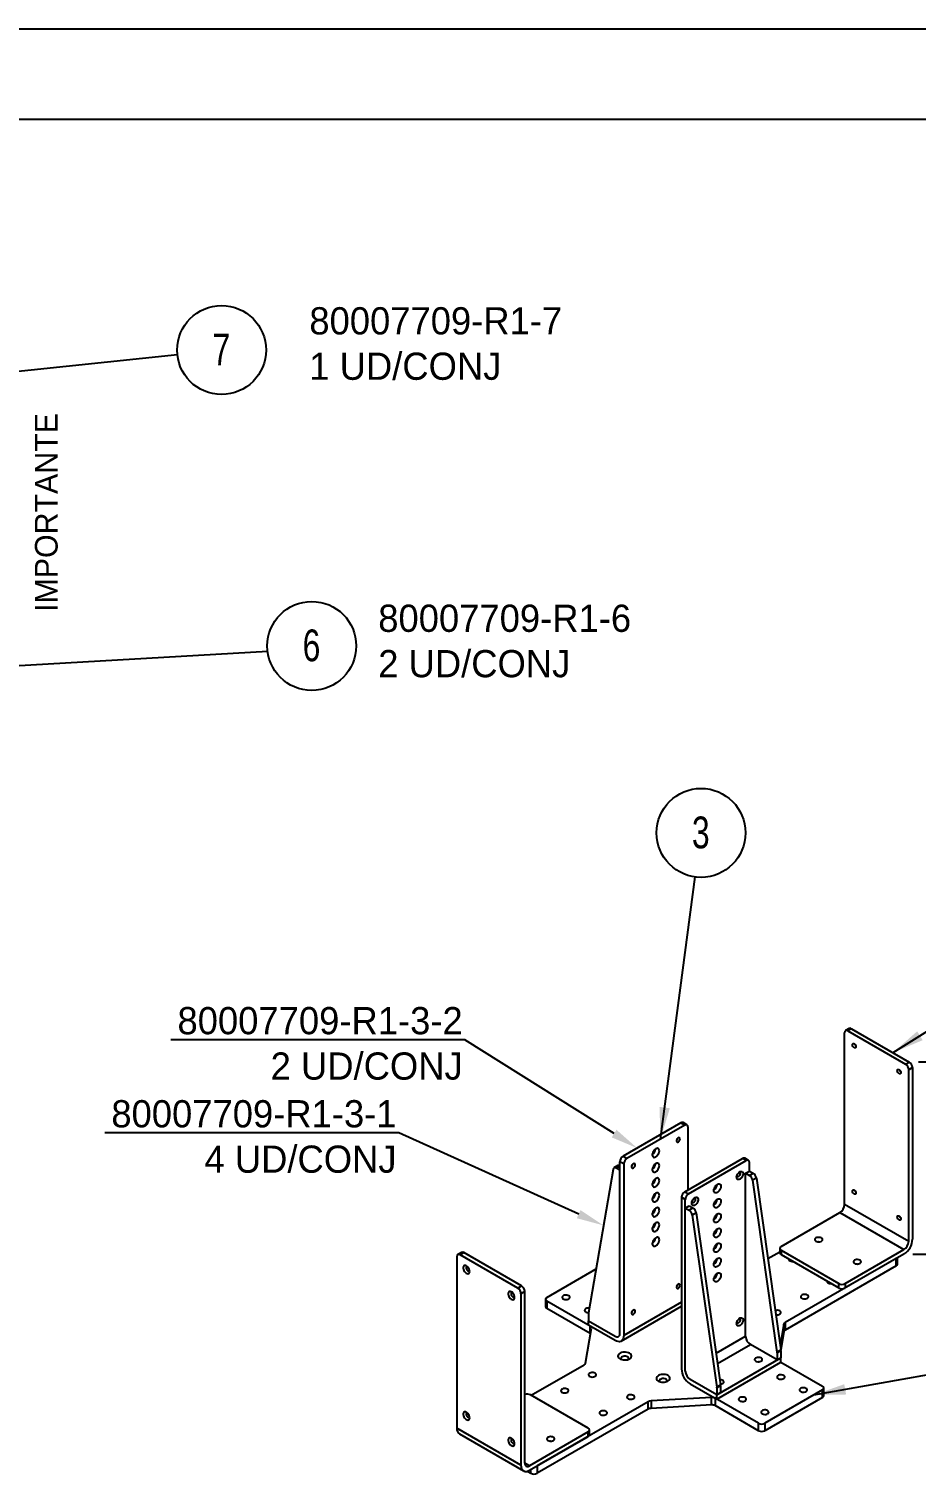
# Model space of a CAD drawing. Extents: x 0 to 4200, y 0 to 2970.
# Drawn here: x 1316 to 2294, y 1377 to 2970 of the extents above; entities that cross this region are included whole.
import ezdxf
from ezdxf import colors
from ezdxf.entities.mleader import LeaderData, LeaderLine
from ezdxf.math import Vec2, Vec3

# ---------------------------------------------------------------- set-up
doc = ezdxf.new("R2010")
doc.units = 0
doc.header["$LTSCALE"] = 10
doc.header["$PDSIZE"] = -1
doc.layers.get('0').update_dxf_attribs({"linetype": 'CONTINUOUS'})
doc.layers.get('Defpoints').update_dxf_attribs({"linetype": 'CONTINUOUS'})
doc.layers.add('FORMATO', color=7, linetype='CONTINUOUS')
doc.styles.add('SLDTEXTSTYLE1', font='TXT', dxfattribs={"width": 0.75})
doc.dimstyles.new('ISO-25', dxfattribs={"dimtxt": 2.5, "dimasz": 2.5, "dimexe": 1.25, "dimexo": 0.625, "dimtad": 1, "dimdsep": 46, "dimtxsty": 'Standard', "dimcen": 2.5, "dimadec": 0, "dimazin": 0, "dimtfac": 1, "dimtmove": 0, "dimatfit": 3, "dimfxl": 0, "dimarcsym": 0})
doc.dimstyles.new('SLDDIMSTYLE0', dxfattribs={"dimtxt": 0.18, "dimasz": 35, "dimexe": 0, "dimexo": 0.0625, "dimgap": 0, "dimtad": 0, "dimtih": 1, "dimtoh": 1, "dimdec": 0, "dimrnd": 1e-09, "dimzin": 0, "dimdsep": 46, "dimtxsty": 'Standard', "dimsah": 1, "dimcen": 0.09, "dimadec": 0, "dimazin": 0, "dimtfac": 35, "dimtdec": 0, "dimtofl": 0, "dimtmove": 0, "dimatfit": 3, "dimfxl": 0, "dimtolj": 1, "dimtzin": 0, "dimarcsym": 0})

# ---------------------------------------------------------------- blocks, each defined once
blk = doc.blocks.new('SW_NOTE_9')
at = {"layer": 'FORMATO', "color": 0}
blk.add_circle((6.4, 48.6), 49, dxfattribs=at)
at = {"layer": 'FORMATO', "color": 0, "insert": (6.1, 66.6), "char_height": 35, "attachment_point": 2, "style": 'SLDTEXTSTYLE1'}
blk.add_mtext('3', dxfattribs=at)
blk = doc.blocks.new('SW_NOTE_10')
at = {"layer": 'FORMATO', "color": 0}
blk.add_circle((48.7, 5.1), 49, dxfattribs=at)
at = {"layer": 'FORMATO', "color": 0, "insert": (48.4, 23.1), "char_height": 35, "attachment_point": 2, "style": 'SLDTEXTSTYLE1'}
blk.add_mtext('7', dxfattribs=at)
blk = doc.blocks.new('SW_NOTE_11')
at = {"layer": 'FORMATO', "color": 0}
blk.add_circle((48.6, 5.8), 49, dxfattribs=at)
at = {"layer": 'FORMATO', "color": 0, "insert": (48.3, 23.9), "char_height": 35, "attachment_point": 2, "style": 'SLDTEXTSTYLE1'}
blk.add_mtext('6', dxfattribs=at)
blk = doc.blocks.new('*D20')
at = {"color": 0, "lineweight": -2}
for p, q in [((2296.9, 1831.6), (2395.4, 1831.6)), ((2385.4, 1796.6), (2385.4, 1758.5)), ((2385.4, 1654.9), (2385.4, 1693)), ((2290.9, 1619.9), (2395.4, 1619.9))]:
    blk.add_line(p, q, dxfattribs=at)
at = {"color": 0}
for points in [[(2379.5, 1796.6), (2391.2, 1796.6), (2385.4, 1831.6)], [(2379.5, 1654.9), (2391.2, 1654.9), (2385.4, 1619.9)]]:
    blk.add_solid(points, dxfattribs=at)
at = {"layer": 'Defpoints', "color": 0}
for p in [(2286.9, 1831.6), (2280.9, 1619.9), (2385.4, 1619.9)]:
    blk.add_point(p, dxfattribs=at)
at = {"color": 0, "insert": (2385.4, 1725.7), "char_height": 35, "attachment_point": 5}
blk.add_mtext('250', dxfattribs=at)

msp = doc.modelspace()

# ---------------------------------------------------------------- linework, layer by layer
at = {"color": 7, "linetype": 'Continuous'}
for p, q in [((0, 2970), (4200, 2970)), ((4100, 2870), (200, 2870)), ((2215.52, 1674.79), (2215.52, 1863.82)), ((2220.8, 1868.56), (2216.56, 1866.11)), ((2223.3, 1868.31), (2219.06, 1865.86)), ((2219.06, 1865.86), (2282.7, 1829.12)), ((2223.3, 1868.31), (2286.94, 1831.57)), ((2282.7, 1829.12), (2286.94, 1831.57)), ((2290.47, 1825.45), (2286.23, 1823)), ((2286.23, 1633.97), (2286.23, 1823)), ((2290.47, 1825.45), (2290.47, 1636.42)), ((2035.03, 1764.53), (1971.39, 1727.79)), ((2039.27, 1762.08), (1975.64, 1725.34)), ((2039.27, 1762.08), (2035.03, 1764.53)), ((2041.77, 1762.32), (2037.53, 1764.77)), ((2042.81, 1760.04), (2042.81, 1690.64)), ((1972.1, 1719.21), (1967.86, 1721.66)), ((1967.86, 1532.63), (1967.86, 1721.66)), ((1971.39, 1727.79), (1975.64, 1725.34)), ((2039.27, 1688.6), (2102.91, 1725.34)), ((2043.52, 1686.15), (2107.16, 1722.89)), ((2107.16, 1722.89), (2102.91, 1725.34)), ((2109.66, 1723.14), (2105.41, 1725.59)), ((2110.69, 1711.46), (2110.69, 1720.85)), ((1960.26, 1713.3), (1933.26, 1555)), ((1965.49, 1717.35), (1961.24, 1714.9)), ((1967.86, 1712.27), (1963.74, 1714.65)), ((1967.86, 1532.63), (1967.86, 1712.27)), ((1972.1, 1719.21), (1972.1, 1530.19)), ((2106.45, 1709.01), (2110.69, 1711.46)), ((2106.45, 1529.37), (2106.45, 1709.01)), ((2106.45, 1709.01), (2110.56, 1706.63)), ((2110.56, 1706.63), (2114.81, 1709.08)), ((2110.69, 1711.46), (2114.81, 1709.08)), ((2039.27, 1688.6), (2043.52, 1686.15)), ((2118.29, 1703.71), (2114.04, 1701.26)), ((2114.04, 1701.26), (2141.04, 1511.8)), ((2118.29, 1703.71), (2145.29, 1514.25)), ((2035.74, 1682.48), (2035.74, 1493.45)), ((2039.98, 1680.03), (2035.74, 1682.48)), ((2039.98, 1491), (2039.98, 1680.03)), ((2039.98, 1670.64), (2044.22, 1673.09)), ((2044.22, 1673.09), (2048.34, 1670.71)), ((2215.52, 1674.79), (2286.23, 1633.97)), ((2039.98, 1491), (2039.98, 1670.64)), ((2039.98, 1670.64), (2044.1, 1668.26)), ((2044.1, 1668.26), (2048.34, 1670.71)), ((2051.82, 1665.34), (2047.58, 1662.89)), ((2047.58, 1662.89), (2074.57, 1473.43)), ((2051.82, 1665.34), (2078.82, 1475.88)), ((2145.52, 1628.26), (2210.22, 1665.61)), ((2210.22, 1665.61), (2280.93, 1624.79)), ((2144.05, 1626.21), (2144.05, 1621.32)), ((2187.3, 1633.46), (2186.82, 1633.46)), ((2216.23, 1587.44), (2280.93, 1624.79)), ((1788.08, 1617.06), (1788.08, 1428.03)), ((1793.35, 1621.8), (1789.11, 1619.35)), ((1795.85, 1621.55), (1791.61, 1619.1)), ((1855.25, 1582.37), (1791.61, 1619.1)), ((1859.49, 1584.81), (1795.85, 1621.55)), ((2130.94, 1614.94), (2144.05, 1622.51)), ((2145.52, 1624.17), (2209.16, 1587.44)), ((2145.52, 1624.17), (2145.52, 1619.27)), ((2145.52, 1619.27), (2209.16, 1582.54)), ((2272.62, 1615.09), (2150.14, 1544.38)), ((2280.93, 1619.89), (2216.23, 1582.54)), ((2229.72, 1608.97), (2229.25, 1608.97)), ((2272.62, 1606.92), (2272.62, 1615.09)), ((2274.08, 1608.97), (2274.08, 1615.94)), ((1887.25, 1572.23), (1941.55, 1603.58)), ((2272.62, 1606.92), (2150.14, 1536.22)), ((1855.25, 1582.37), (1859.49, 1584.81)), ((1863.03, 1578.69), (1858.79, 1576.24)), ((1863.03, 1389.66), (1863.03, 1578.69)), ((2209.16, 1582.54), (2209.16, 1587.44)), ((2216.23, 1587.44), (2216.23, 1582.54)), ((1858.79, 1576.24), (1858.79, 1387.21)), ((1885.78, 1570.19), (1885.78, 1562.02)), ((1935.07, 1540.54), (1887.25, 1568.15)), ((1887.25, 1568.15), (1887.25, 1559.98)), ((1969.3, 1524), (2035.74, 1562.36)), ((1935.07, 1532.37), (1887.25, 1559.98)), ((1933.21, 1554.32), (1933.21, 1546.51)), ((1933.21, 1541.61), (1933.21, 1546.51)), ((1933.21, 1546.51), (1962.55, 1529.57)), ((1929.85, 1499.78), (1936.51, 1538.21)), ((1962.55, 1524.67), (1933.21, 1541.61)), ((1935.07, 1532.37), (1935.07, 1540.54)), ((2148.7, 1542.63), (2144.61, 1519.01)), ((2148.7, 1534.46), (2145.25, 1514.53)), ((2148.7, 1534.46), (2148.7, 1542.63)), ((2150.14, 1544.38), (2150.14, 1536.22)), ((2141.1, 1503.24), (2111.75, 1520.18)), ((2141.04, 1511.8), (2145.29, 1514.25)), ((2145.34, 1513.49), (2141.1, 1511.05)), ((2145.34, 1513.49), (2145.34, 1505.69)), ((1870.1, 1464.36), (1928.41, 1498.02)), ((2074.63, 1464.87), (2145.34, 1505.69)), ((2074.63, 1459.97), (2145.34, 1500.79)), ((2120.83, 1501.2), (2120.35, 1501.2)), ((2141.1, 1511.05), (2141.1, 1503.24)), ((2141.1, 1503.24), (2145.34, 1505.69)), ((2145.34, 1500.79), (2145.34, 1505.69)), ((2145.34, 1500.79), (2191.3, 1474.26)), ((2074.63, 1464.87), (2045.29, 1481.81)), ((2045.29, 1476.91), (2074.63, 1459.97)), ((2074.57, 1473.43), (2078.82, 1475.88)), ((2078.87, 1475.12), (2074.63, 1472.67)), ((2074.63, 1472.67), (2074.63, 1464.87)), ((2074.63, 1464.87), (2078.87, 1467.32)), ((2078.87, 1475.12), (2078.87, 1467.32)), ((2191.3, 1470.18), (2127.66, 1433.44)), ((2191.3, 1462.01), (2191.3, 1470.18)), ((2192.77, 1464.05), (2192.77, 1472.22)), ((1933.03, 1428.03), (1869.39, 1464.77)), ((1999.12, 1457.2), (1876.64, 1386.5)), ((1999.12, 1449.04), (1999.12, 1457.2)), ((2068.74, 1461.88), (2002.16, 1458.03)), ((2002.16, 1458.03), (2002.16, 1449.87)), ((2068.74, 1453.71), (2002.16, 1449.87)), ((2068.74, 1453.71), (2068.74, 1461.88)), ((2120.59, 1433.44), (2072.77, 1461.05)), ((2072.77, 1461.05), (2072.77, 1452.88)), ((2120.59, 1425.27), (2072.77, 1452.88)), ((2074.63, 1459.97), (2074.63, 1464.87)), ((2191.3, 1462.01), (2127.66, 1425.27)), ((1999.12, 1449.04), (1876.64, 1378.33)), ((2120.59, 1425.27), (2120.59, 1433.44)), ((2127.66, 1433.44), (2127.66, 1425.27)), ((1858.79, 1387.21), (1788.08, 1428.03)), ((1790.87, 1421.85), (1861.58, 1381.03)), ((1933.03, 1423.95), (1868.33, 1386.6)), ((1868.33, 1381.7), (1933.03, 1419.05)), ((1933.03, 1419.05), (1933.03, 1423.95)), ((1934.5, 1421.09), (1934.5, 1425.99)), ((1891.73, 1413.85), (1891.25, 1413.85)), ((1876.64, 1386.5), (1876.64, 1378.33)), ((1865.65, 1380.59), (1869.57, 1378.33))]:
    msp.add_line(p, q, dxfattribs=at)
at = {"color": 8, "linetype": 'Continuous'}
for p, q in [((1967.86, 1717.02), (1963.74, 1714.65)), ((2035.74, 1566.92), (1972.1, 1530.19)), ((2073.87, 1510.56), (2106.45, 1529.37)), ((2075.49, 1499.25), (2111.75, 1520.18)), ((1868.33, 1386.6), (1863.03, 1389.66)), ((1869.57, 1378.33), (1869.57, 1382.41))]:
    msp.add_line(p, q, dxfattribs=at)
at = {"color": 7, "linetype": 'Continuous', "flags": 128}
for points in [[(2226.13, 1847.29), (2225.43, 1847.84), (2224.82, 1848.63), (2224.39, 1849.54), (2224.19, 1850.44), (2224.26, 1851.23), (2224.58, 1851.78), (2225.1, 1852.03), (2225.77, 1851.95), (2226.49, 1851.53), (2227.15, 1850.85), (2227.68, 1849.99), (2228, 1849.07), (2228.06, 1848.21), (2227.87, 1847.53), (2227.44, 1847.12), (2226.83, 1847.03), (2226.13, 1847.29)], [(2227.82, 1849.67), (2227.34, 1850.38), (2227.09, 1850.93)], [(2275.63, 1818.71), (2274.92, 1819.27), (2274.32, 1820.06), (2273.88, 1820.96), (2273.69, 1821.87), (2273.75, 1822.65), (2274.07, 1823.21), (2274.6, 1823.46), (2275.27, 1823.37), (2275.98, 1822.96), (2276.65, 1822.28), (2277.18, 1821.42), (2277.5, 1820.49), (2277.56, 1819.63), (2277.37, 1818.95), (2276.94, 1818.54), (2276.33, 1818.46), (2275.63, 1818.71)], [(2277.32, 1821.09), (2276.84, 1821.81), (2276.59, 1822.36)], [(2011.34, 1733.7), (2011.21, 1734.79), (2010.82, 1735.65), (2010.21, 1736.22), (2009.4, 1736.47), (2008.46, 1736.38), (2007.46, 1735.95), (2006.45, 1735.22), (2005.51, 1734.23), (2004.71, 1733.05), (2004.09, 1731.76), (2003.7, 1730.45), (2003.57, 1729.21), (2003.7, 1728.13), (2004.09, 1727.27), (2004.71, 1726.7), (2005.51, 1726.45), (2006.45, 1726.54), (2007.46, 1726.97), (2008.46, 1727.7), (2009.4, 1728.69), (2010.21, 1729.87), (2010.82, 1731.16), (2011.21, 1732.47), (2011.34, 1733.7)], [(2034.15, 1746.87), (2034.02, 1747.6), (2033.64, 1748.09), (2033.07, 1748.26), (2032.38, 1748.09), (2031.67, 1747.6), (2031.03, 1746.86), (2030.55, 1745.97), (2030.29, 1745.06), (2030.29, 1744.23), (2030.55, 1743.61), (2031.03, 1743.28), (2031.67, 1743.28), (2032.38, 1743.61), (2033.07, 1744.24), (2033.64, 1745.06), (2034.02, 1745.98), (2034.15, 1746.87)], [(2030.51, 1745.88), (2030.99, 1746.59), (2031.24, 1747.14)], [(2011.34, 1717.37), (2011.21, 1718.46), (2010.82, 1719.32), (2010.21, 1719.89), (2009.4, 1720.14), (2008.46, 1720.05), (2007.46, 1719.62), (2006.45, 1718.89), (2005.51, 1717.9), (2004.71, 1716.72), (2004.09, 1715.43), (2003.7, 1714.12), (2003.57, 1712.88), (2003.7, 1711.8), (2004.09, 1710.94), (2004.71, 1710.37), (2005.51, 1710.12), (2006.45, 1710.21), (2007.46, 1710.64), (2008.46, 1711.37), (2009.4, 1712.36), (2010.21, 1713.54), (2010.82, 1714.83), (2011.21, 1716.14), (2011.34, 1717.37)], [(1963.74, 1714.65), (1963.13, 1714.94), (1962.54, 1715.1), (1961.98, 1715.12), (1961.48, 1715.01), (1961.04, 1714.76), (1960.69, 1714.38), (1960.42, 1713.89), (1960.26, 1713.3)], [(1984.65, 1718.3), (1984.52, 1719.03), (1984.14, 1719.51), (1983.57, 1719.68), (1982.89, 1719.51), (1982.17, 1719.03), (1981.53, 1718.29), (1981.05, 1717.4), (1980.79, 1716.48), (1980.79, 1715.66), (1981.05, 1715.04), (1981.53, 1714.7), (1982.17, 1714.71), (1982.89, 1715.04), (1983.57, 1715.66), (1984.14, 1716.49), (1984.52, 1717.41), (1984.65, 1718.3)], [(1981.02, 1717.31), (1981.49, 1718.02), (1981.75, 1718.57)], [(2096.55, 1704.52), (2096.68, 1705.7), (2097.07, 1706.94), (2097.67, 1708.15), (2098.46, 1709.25), (2099.37, 1710.14), (2100.33, 1710.77), (2101.27, 1711.09), (2102.12, 1711.07), (2102.83, 1710.72), (2103.33, 1710.06), (2103.59, 1709.14), (2103.59, 1708.03), (2103.33, 1706.8), (2102.83, 1705.57), (2102.12, 1704.4), (2101.27, 1703.4), (2100.33, 1702.63), (2099.37, 1702.15), (2098.46, 1702), (2097.67, 1702.18), (2097.07, 1702.69), (2096.68, 1703.49), (2096.55, 1704.52)], [(2099.17, 1709.97), (2099.67, 1709.95), (2100.15, 1709.61), (2100.41, 1708.99), (2100.41, 1708.17), (2100.15, 1707.25), (2099.67, 1706.36), (2099.03, 1705.63), (2098.32, 1705.14), (2097.63, 1704.97), (2097.06, 1705.14), (2096.68, 1705.62), (2096.67, 1705.65)], [(2011.34, 1701.04), (2011.21, 1702.13), (2010.82, 1702.99), (2010.21, 1703.56), (2009.4, 1703.81), (2008.46, 1703.72), (2007.46, 1703.29), (2006.45, 1702.55), (2005.51, 1701.56), (2004.71, 1700.39), (2004.09, 1699.1), (2003.7, 1697.79), (2003.57, 1696.55), (2003.7, 1695.47), (2004.09, 1694.61), (2004.71, 1694.03), (2005.51, 1693.79), (2006.45, 1693.88), (2007.46, 1694.31), (2008.46, 1695.04), (2009.4, 1696.03), (2010.21, 1697.21), (2010.82, 1698.5), (2011.21, 1699.8), (2011.34, 1701.04)], [(2075.34, 1687.78), (2074.33, 1687.35), (2073.39, 1687.26), (2072.59, 1687.51), (2071.97, 1688.08), (2071.58, 1688.94), (2071.45, 1690.03), (2071.58, 1691.27), (2071.97, 1692.57), (2072.59, 1693.86), (2073.39, 1695.04), (2074.33, 1696.03), (2075.34, 1696.76), (2076.34, 1697.19), (2077.28, 1697.28), (2078.09, 1697.04), (2078.71, 1696.46), (2079.09, 1695.6), (2079.23, 1694.52), (2079.09, 1693.28), (2078.71, 1691.97), (2078.09, 1690.68), (2077.28, 1689.51), (2076.34, 1688.52), (2075.34, 1687.78)], [(2226.13, 1686.02), (2225.43, 1686.58), (2224.82, 1687.36), (2224.39, 1688.27), (2224.19, 1689.18), (2224.26, 1689.96), (2224.58, 1690.51), (2225.1, 1690.77), (2225.77, 1690.68), (2226.49, 1690.27), (2227.15, 1689.58), (2227.68, 1688.72), (2228, 1687.8), (2228.06, 1686.94), (2227.87, 1686.26), (2227.44, 1685.85), (2226.83, 1685.77), (2226.13, 1686.02)], [(2227.82, 1688.4), (2227.34, 1689.11), (2227.09, 1689.66)], [(2011.34, 1684.71), (2011.21, 1685.8), (2010.82, 1686.66), (2010.21, 1687.23), (2009.4, 1687.48), (2008.46, 1687.39), (2007.46, 1686.96), (2006.45, 1686.22), (2005.51, 1685.23), (2004.71, 1684.06), (2004.09, 1682.77), (2003.7, 1681.46), (2003.57, 1680.22), (2003.7, 1679.14), (2004.09, 1678.28), (2004.71, 1677.7), (2005.51, 1677.46), (2006.45, 1677.55), (2007.46, 1677.98), (2008.46, 1678.71), (2009.4, 1679.7), (2010.21, 1680.88), (2010.82, 1682.17), (2011.21, 1683.47), (2011.34, 1684.71)], [(2047.05, 1675.94), (2047.18, 1677.12), (2047.57, 1678.36), (2048.18, 1679.58), (2048.96, 1680.67), (2049.87, 1681.57), (2050.83, 1682.2), (2051.77, 1682.52), (2052.63, 1682.5), (2053.33, 1682.14), (2053.83, 1681.48), (2054.09, 1680.56), (2054.09, 1679.45), (2053.83, 1678.23), (2053.33, 1676.99), (2052.63, 1675.83), (2051.77, 1674.82), (2050.83, 1674.05), (2049.87, 1673.57), (2048.96, 1673.42), (2048.18, 1673.61), (2047.57, 1674.12), (2047.18, 1674.92), (2047.05, 1675.94)], [(2049.67, 1681.4), (2050.17, 1681.37), (2050.65, 1681.04), (2050.91, 1680.42), (2050.91, 1679.59), (2050.65, 1678.68), (2050.17, 1677.79), (2049.53, 1677.05), (2048.82, 1676.56), (2048.13, 1676.39), (2047.56, 1676.56), (2047.18, 1677.05), (2047.17, 1677.07)], [(2075.34, 1671.45), (2074.33, 1671.02), (2073.39, 1670.93), (2072.59, 1671.18), (2071.97, 1671.75), (2071.58, 1672.61), (2071.45, 1673.7), (2071.58, 1674.94), (2071.97, 1676.24), (2072.59, 1677.53), (2073.39, 1678.71), (2074.33, 1679.7), (2075.34, 1680.43), (2076.34, 1680.86), (2077.28, 1680.95), (2078.09, 1680.7), (2078.71, 1680.13), (2079.09, 1679.27), (2079.23, 1678.19), (2079.09, 1676.95), (2078.71, 1675.64), (2078.09, 1674.35), (2077.28, 1673.17), (2076.34, 1672.18), (2075.34, 1671.45)], [(2011.34, 1668.38), (2011.21, 1669.47), (2010.82, 1670.33), (2010.21, 1670.9), (2009.4, 1671.15), (2008.46, 1671.06), (2007.46, 1670.63), (2006.45, 1669.89), (2005.51, 1668.9), (2004.71, 1667.72), (2004.09, 1666.44), (2003.7, 1665.13), (2003.57, 1663.89), (2003.7, 1662.81), (2004.09, 1661.95), (2004.71, 1661.37), (2005.51, 1661.12), (2006.45, 1661.22), (2007.46, 1661.65), (2008.46, 1662.38), (2009.4, 1663.37), (2010.21, 1664.55), (2010.82, 1665.84), (2011.21, 1667.14), (2011.34, 1668.38)], [(2075.34, 1655.12), (2074.33, 1654.69), (2073.39, 1654.6), (2072.59, 1654.85), (2071.97, 1655.42), (2071.58, 1656.28), (2071.45, 1657.37), (2071.58, 1658.6), (2071.97, 1659.91), (2072.59, 1661.2), (2073.39, 1662.38), (2074.33, 1663.37), (2075.34, 1664.1), (2076.34, 1664.53), (2077.28, 1664.62), (2078.09, 1664.37), (2078.71, 1663.8), (2079.09, 1662.94), (2079.23, 1661.86), (2079.09, 1660.62), (2078.71, 1659.31), (2078.09, 1658.02), (2077.28, 1656.84), (2076.34, 1655.85), (2075.34, 1655.12)], [(2275.63, 1657.45), (2274.92, 1658), (2274.32, 1658.79), (2273.88, 1659.7), (2273.69, 1660.6), (2273.75, 1661.39), (2274.07, 1661.94), (2274.6, 1662.19), (2275.27, 1662.11), (2275.98, 1661.69), (2276.65, 1661.01), (2277.18, 1660.15), (2277.5, 1659.23), (2277.56, 1658.37), (2277.37, 1657.69), (2276.94, 1657.28), (2276.33, 1657.19), (2275.63, 1657.45)], [(2277.32, 1659.83), (2276.84, 1660.54), (2276.59, 1661.09)], [(2011.34, 1652.05), (2011.21, 1653.14), (2010.82, 1654), (2010.21, 1654.57), (2009.4, 1654.82), (2008.46, 1654.72), (2007.46, 1654.3), (2006.45, 1653.56), (2005.51, 1652.57), (2004.71, 1651.39), (2004.09, 1650.11), (2003.7, 1648.8), (2003.57, 1647.56), (2003.7, 1646.47), (2004.09, 1645.62), (2004.71, 1645.04), (2005.51, 1644.79), (2006.45, 1644.89), (2007.46, 1645.31), (2008.46, 1646.05), (2009.4, 1647.04), (2010.21, 1648.22), (2010.82, 1649.5), (2011.21, 1650.81), (2011.34, 1652.05)], [(2075.34, 1638.79), (2074.33, 1638.36), (2073.39, 1638.27), (2072.59, 1638.52), (2071.97, 1639.09), (2071.58, 1639.95), (2071.45, 1641.03), (2071.58, 1642.27), (2071.97, 1643.58), (2072.59, 1644.87), (2073.39, 1646.05), (2074.33, 1647.04), (2075.34, 1647.77), (2076.34, 1648.2), (2077.28, 1648.29), (2078.09, 1648.04), (2078.71, 1647.47), (2079.09, 1646.61), (2079.23, 1645.52), (2079.09, 1644.29), (2078.71, 1642.98), (2078.09, 1641.69), (2077.28, 1640.51), (2076.34, 1639.52), (2075.34, 1638.79)], [(2011.34, 1635.72), (2011.21, 1636.81), (2010.82, 1637.66), (2010.21, 1638.24), (2009.4, 1638.49), (2008.46, 1638.39), (2007.46, 1637.97), (2006.45, 1637.23), (2005.51, 1636.24), (2004.71, 1635.06), (2004.09, 1633.78), (2003.7, 1632.47), (2003.57, 1631.23), (2003.7, 1630.14), (2004.09, 1629.29), (2004.71, 1628.71), (2005.51, 1628.46), (2006.45, 1628.56), (2007.46, 1628.98), (2008.46, 1629.72), (2009.4, 1630.71), (2010.21, 1631.89), (2010.82, 1633.17), (2011.21, 1634.48), (2011.34, 1635.72)], [(2075.34, 1622.46), (2074.33, 1622.03), (2073.39, 1621.94), (2072.59, 1622.19), (2071.97, 1622.76), (2071.58, 1623.62), (2071.45, 1624.7), (2071.58, 1625.94), (2071.97, 1627.25), (2072.59, 1628.54), (2073.39, 1629.72), (2074.33, 1630.71), (2075.34, 1631.44), (2076.34, 1631.87), (2077.28, 1631.96), (2078.09, 1631.71), (2078.71, 1631.14), (2079.09, 1630.28), (2079.23, 1629.19), (2079.09, 1627.96), (2078.71, 1626.65), (2078.09, 1625.36), (2077.28, 1624.18), (2076.34, 1623.19), (2075.34, 1622.46)], [(2184.05, 1637.64), (2183.3, 1637.06), (2182.88, 1636.37), (2182.84, 1635.63), (2183.16, 1634.93), (2183.84, 1634.31), (2184.8, 1633.83), (2185.96, 1633.54), (2187.22, 1633.46), (2188.46, 1633.59), (2189.58, 1633.94), (2190.48, 1634.45), (2191.07, 1635.1), (2191.31, 1635.82), (2191.17, 1636.54), (2190.66, 1637.21), (2189.83, 1637.77), (2188.76, 1638.16), (2187.54, 1638.35), (2186.27, 1638.32), (2185.07, 1638.08), (2184.05, 1637.64)], [(2075.34, 1606.13), (2074.33, 1605.7), (2073.39, 1605.61), (2072.59, 1605.85), (2071.97, 1606.43), (2071.58, 1607.29), (2071.45, 1608.37), (2071.58, 1609.61), (2071.97, 1610.92), (2072.59, 1612.21), (2073.39, 1613.38), (2074.33, 1614.37), (2075.34, 1615.11), (2076.34, 1615.54), (2077.28, 1615.63), (2078.09, 1615.38), (2078.71, 1614.81), (2079.09, 1613.95), (2079.23, 1612.86), (2079.09, 1611.62), (2078.71, 1610.32), (2078.09, 1609.03), (2077.28, 1607.85), (2076.34, 1606.86), (2075.34, 1606.13)], [(2153.83, 1614.47), (2153.82, 1614.18), (2154.06, 1613.46), (2154.65, 1612.82), (2155.55, 1612.3), (2156.67, 1611.96), (2157.91, 1611.82), (2158.42, 1611.83)], [(2226.48, 1613.15), (2225.73, 1612.56), (2225.31, 1611.87), (2225.26, 1611.14), (2225.59, 1610.44), (2226.27, 1609.82), (2227.23, 1609.34), (2228.39, 1609.05), (2229.65, 1608.97), (2230.89, 1609.1), (2232.01, 1609.44), (2232.91, 1609.96), (2233.5, 1610.61), (2233.73, 1611.33), (2233.59, 1612.05), (2233.09, 1612.72), (2232.26, 1613.28), (2231.19, 1613.67), (2229.96, 1613.86), (2228.7, 1613.83), (2227.5, 1613.59), (2226.48, 1613.15)], [(1802.22, 1600.73), (1802.09, 1601.91), (1801.7, 1603.15), (1801.09, 1604.36), (1800.31, 1605.46), (1799.4, 1606.36), (1798.44, 1606.99), (1797.5, 1607.3), (1796.64, 1607.29), (1795.94, 1606.93), (1795.44, 1606.27), (1795.18, 1605.35), (1795.18, 1604.24), (1795.44, 1603.02), (1795.94, 1601.78), (1796.64, 1600.61), (1797.5, 1599.61), (1798.44, 1598.84), (1799.4, 1598.36), (1800.31, 1598.21), (1801.09, 1598.4), (1801.7, 1598.91), (1802.09, 1599.71), (1802.22, 1600.73)], [(1799.6, 1606.19), (1799.1, 1606.16), (1798.62, 1605.83), (1798.36, 1605.21), (1798.36, 1604.38), (1798.62, 1603.46), (1799.1, 1602.58), (1799.74, 1601.84), (1800.45, 1601.35), (1801.14, 1601.18), (1801.71, 1601.35), (1802.09, 1601.83), (1802.1, 1601.86)], [(2075.34, 1589.8), (2074.33, 1589.37), (2073.39, 1589.28), (2072.59, 1589.52), (2071.97, 1590.1), (2071.58, 1590.96), (2071.45, 1592.04), (2071.58, 1593.28), (2071.97, 1594.59), (2072.59, 1595.88), (2073.39, 1597.05), (2074.33, 1598.04), (2075.34, 1598.78), (2076.34, 1599.21), (2077.28, 1599.3), (2078.09, 1599.05), (2078.71, 1598.48), (2079.09, 1597.62), (2079.23, 1596.53), (2079.09, 1595.29), (2078.71, 1593.99), (2078.09, 1592.7), (2077.28, 1591.52), (2076.34, 1590.53), (2075.34, 1589.8)], [(1851.71, 1572.16), (1851.58, 1573.34), (1851.2, 1574.58), (1850.59, 1575.79), (1849.81, 1576.89), (1848.9, 1577.78), (1847.94, 1578.41), (1847, 1578.73), (1846.14, 1578.71), (1845.44, 1578.36), (1844.94, 1577.7), (1844.68, 1576.78), (1844.68, 1575.67), (1844.94, 1574.44), (1845.44, 1573.21), (1846.14, 1572.04), (1847, 1571.04), (1847.94, 1570.27), (1848.9, 1569.79), (1849.81, 1569.64), (1850.59, 1569.82), (1851.2, 1570.33), (1851.58, 1571.13), (1851.71, 1572.16)], [(1849.1, 1577.61), (1848.6, 1577.59), (1848.12, 1577.25), (1847.86, 1576.63), (1847.86, 1575.81), (1848.12, 1574.89), (1848.6, 1574), (1849.24, 1573.27), (1849.95, 1572.78), (1850.64, 1572.61), (1851.21, 1572.78), (1851.58, 1573.26), (1851.59, 1573.29)], [(2034.15, 1585.6), (2034.02, 1586.34), (2033.64, 1586.82), (2033.07, 1586.99), (2032.38, 1586.82), (2031.67, 1586.33), (2031.03, 1585.6), (2030.55, 1584.71), (2030.29, 1583.79), (2030.29, 1582.96), (2030.55, 1582.34), (2031.03, 1582.01), (2031.67, 1582.01), (2032.38, 1582.35), (2033.07, 1582.97), (2033.64, 1583.8), (2034.02, 1584.72), (2034.15, 1585.6)], [(2030.51, 1584.61), (2030.99, 1585.33), (2031.24, 1585.88)], [(2196.26, 1589.98), (2196.25, 1589.69), (2196.48, 1588.97), (2197.08, 1588.32), (2197.97, 1587.81), (2199.09, 1587.47), (2200.34, 1587.33), (2200.84, 1587.34)], [(1911.47, 1573.96), (1910.45, 1574.4), (1909.25, 1574.64), (1907.98, 1574.67), (1906.76, 1574.48), (1905.69, 1574.09), (1904.86, 1573.53), (1904.35, 1572.86), (1904.21, 1572.14), (1904.45, 1571.42), (1905.04, 1570.77), (1905.94, 1570.25), (1907.06, 1569.91), (1908.3, 1569.78), (1909.56, 1569.86), (1910.72, 1570.15), (1911.68, 1570.63), (1912.36, 1571.25), (1912.68, 1571.95), (1912.64, 1572.69), (1912.22, 1573.38), (1911.47, 1573.96)], [(2174.51, 1574.78), (2173.49, 1575.21), (2172.29, 1575.46), (2171.03, 1575.48), (2169.8, 1575.29), (2168.73, 1574.91), (2167.91, 1574.35), (2167.4, 1573.68), (2167.26, 1572.95), (2167.49, 1572.24), (2168.08, 1571.59), (2168.98, 1571.07), (2170.1, 1570.73), (2171.34, 1570.59), (2172.6, 1570.68), (2173.76, 1570.97), (2174.73, 1571.45), (2175.4, 1572.06), (2175.73, 1572.77), (2175.68, 1573.5), (2175.26, 1574.19), (2174.51, 1574.78)], [(1934.17, 1560.33), (1934, 1560.35), (1932.73, 1560.38), (1931.51, 1560.19), (1930.44, 1559.8), (1929.61, 1559.25), (1929.1, 1558.58), (1928.96, 1557.85), (1929.2, 1557.13), (1929.79, 1556.48), (1930.69, 1555.97), (1931.81, 1555.63), (1933.05, 1555.49), (1933.35, 1555.49)], [(1984.65, 1557.03), (1984.52, 1557.76), (1984.14, 1558.25), (1983.57, 1558.42), (1982.89, 1558.25), (1982.17, 1557.76), (1981.53, 1557.02), (1981.05, 1556.13), (1980.79, 1555.21), (1980.79, 1554.39), (1981.05, 1553.77), (1981.53, 1553.44), (1982.17, 1553.44), (1982.89, 1553.77), (1983.57, 1554.4), (1984.14, 1555.22), (1984.52, 1556.14), (1984.65, 1557.03)], [(1981.02, 1556.04), (1981.49, 1556.75), (1981.75, 1557.3)], [(2096.55, 1543.25), (2096.68, 1544.43), (2097.07, 1545.67), (2097.67, 1546.88), (2098.46, 1547.98), (2099.37, 1548.87), (2100.33, 1549.5), (2101.27, 1549.82), (2102.12, 1549.8), (2102.83, 1549.45), (2103.33, 1548.79), (2103.59, 1547.87), (2103.59, 1546.76), (2103.33, 1545.54), (2102.83, 1544.3), (2102.12, 1543.13), (2101.27, 1542.13), (2100.33, 1541.36), (2099.37, 1540.88), (2098.46, 1540.73), (2097.67, 1540.92), (2097.07, 1541.43), (2096.68, 1542.23), (2096.55, 1543.25)], [(2099.17, 1548.71), (2099.67, 1548.68), (2100.15, 1548.35), (2100.41, 1547.73), (2100.41, 1546.9), (2100.15, 1545.98), (2099.67, 1545.1), (2099.03, 1544.36), (2098.32, 1543.87), (2097.63, 1543.7), (2097.06, 1543.87), (2096.68, 1544.35), (2096.67, 1544.38)], [(2139.74, 1553.17), (2140.94, 1553.04), (2142.2, 1553.12), (2143.36, 1553.42), (2144.32, 1553.89), (2144.99, 1554.51), (2145.32, 1555.22), (2145.27, 1555.95), (2144.86, 1556.64), (2144.1, 1557.23)], [(1935.45, 1532.12), (1935.44, 1532.14), (1935.07, 1532.37)], [(1972.1, 1530.19), (1971.95, 1528.36), (1971.52, 1526.75), (1970.82, 1525.41), (1969.87, 1524.39), (1968.69, 1523.71), (1967.33, 1523.39), (1965.82, 1523.45), (1964.21, 1523.88), (1962.55, 1524.67)], [(1978.46, 1510.59), (1977.2, 1511.18), (1975.75, 1511.59), (1974.17, 1511.82), (1972.55, 1511.84), (1970.96, 1511.67), (1969.47, 1511.3), (1968.15, 1510.75), (1967.07, 1510.05), (1966.27, 1509.24), (1965.79, 1508.34), (1965.66, 1507.41), (1965.88, 1506.48), (1966.44, 1505.6), (1967.31, 1504.82), (1968.46, 1504.15), (1969.83, 1503.65), (1971.35, 1503.33), (1972.96, 1503.2), (1974.57, 1503.28), (1976.12, 1503.55), (1977.54, 1504.01), (1978.74, 1504.64), (1979.69, 1505.4), (1980.33, 1506.26), (1980.64, 1507.18), (1980.59, 1508.11), (1980.2, 1509.02), (1979.48, 1509.86), (1978.46, 1510.59)], [(1976.17, 1506.61), (1975.15, 1507.04), (1973.95, 1507.29), (1972.68, 1507.31), (1971.46, 1507.12), (1970.39, 1506.73), (1969.56, 1506.18), (1969.06, 1505.51), (1968.91, 1504.78), (1969.15, 1504.06), (1969.34, 1503.8)], [(2117.59, 1501.92), (2118.61, 1501.48), (2119.8, 1501.24), (2121.07, 1501.21), (2122.29, 1501.4), (2123.36, 1501.79), (2124.19, 1502.35), (2124.7, 1503.02), (2124.84, 1503.74), (2124.6, 1504.46), (2124.01, 1505.11), (2123.12, 1505.63), (2122, 1505.97), (2120.75, 1506.1), (2119.49, 1506.02), (2118.33, 1505.73), (2117.37, 1505.25), (2116.7, 1504.63), (2116.37, 1503.93), (2116.42, 1503.2), (2116.83, 1502.51), (2117.59, 1501.92)], [(2120.83, 1501.2), (2120.75, 1501.2), (2120.35, 1501.2)], [(1940.46, 1488.65), (1939.44, 1489.08), (1938.24, 1489.33), (1936.98, 1489.35), (1935.75, 1489.16), (1934.68, 1488.77), (1933.85, 1488.22), (1933.35, 1487.55), (1933.2, 1486.82), (1933.44, 1486.1), (1934.03, 1485.46), (1934.93, 1484.94), (1936.05, 1484.6), (1937.29, 1484.46), (1938.55, 1484.54), (1939.71, 1484.84), (1940.67, 1485.31), (1941.35, 1485.93), (1941.67, 1486.64), (1941.63, 1487.37), (1941.21, 1488.06), (1940.46, 1488.65)], [(2020.89, 1486.1), (2019.63, 1486.68), (2018.17, 1487.1), (2016.6, 1487.33), (2014.98, 1487.35), (2013.39, 1487.18), (2011.9, 1486.81), (2010.58, 1486.26), (2009.5, 1485.56), (2008.7, 1484.75), (2008.22, 1483.85), (2008.09, 1482.92), (2008.31, 1481.99), (2008.87, 1481.11), (2009.74, 1480.32), (2010.89, 1479.66), (2012.25, 1479.16), (2013.78, 1478.83), (2015.38, 1478.71), (2017, 1478.78), (2018.55, 1479.06), (2019.96, 1479.52), (2021.17, 1480.15), (2022.12, 1480.91), (2022.76, 1481.77), (2023.06, 1482.68), (2023.02, 1483.62), (2022.63, 1484.53), (2021.91, 1485.37), (2020.89, 1486.1)], [(2018.59, 1482.12), (2017.57, 1482.55), (2016.38, 1482.79), (2015.11, 1482.82), (2013.89, 1482.63), (2012.81, 1482.24), (2011.99, 1481.69), (2011.48, 1481.02), (2011.34, 1480.29), (2011.58, 1479.57), (2011.76, 1479.31)], [(2078.7, 1476.72), (2079.87, 1476.91), (2080.94, 1477.3), (2081.76, 1477.85), (2082.27, 1478.52), (2082.41, 1479.25), (2082.18, 1479.97), (2081.59, 1480.62), (2080.69, 1481.13), (2079.57, 1481.48), (2078.32, 1481.61), (2078, 1481.61)], [(2148.35, 1486.2), (2147.33, 1486.63), (2146.13, 1486.88), (2144.86, 1486.9), (2143.64, 1486.71), (2142.57, 1486.32), (2141.74, 1485.77), (2141.24, 1485.1), (2141.09, 1484.37), (2141.33, 1483.65), (2141.92, 1483.01), (2142.82, 1482.49), (2143.94, 1482.15), (2145.18, 1482.01), (2146.44, 1482.1), (2147.6, 1482.39), (2148.56, 1482.86), (2149.24, 1483.48), (2149.56, 1484.19), (2149.52, 1484.92), (2149.1, 1485.61), (2148.35, 1486.2)], [(1910.05, 1471.1), (1909.03, 1471.53), (1907.84, 1471.77), (1906.57, 1471.8), (1905.35, 1471.61), (1904.27, 1471.22), (1903.45, 1470.67), (1902.94, 1470), (1902.8, 1469.27), (1903.03, 1468.55), (1903.63, 1467.9), (1904.52, 1467.39), (1905.64, 1467.05), (1906.89, 1466.91), (1908.15, 1466.99), (1909.31, 1467.28), (1910.27, 1467.76), (1910.94, 1468.38), (1911.27, 1469.09), (1911.22, 1469.82), (1910.8, 1470.51), (1910.05, 1471.1)], [(2173.09, 1471.91), (2172.08, 1472.35), (2170.88, 1472.59), (2169.61, 1472.62), (2168.39, 1472.43), (2167.32, 1472.04), (2166.49, 1471.48), (2165.98, 1470.81), (2165.84, 1470.09), (2166.08, 1469.37), (2166.67, 1468.72), (2167.57, 1468.2), (2168.69, 1467.86), (2169.93, 1467.73), (2171.19, 1467.81), (2172.35, 1468.1), (2173.31, 1468.58), (2173.98, 1469.2), (2174.31, 1469.9), (2174.27, 1470.63), (2173.85, 1471.32), (2173.09, 1471.91)], [(1982.88, 1464.16), (1981.86, 1464.59), (1980.67, 1464.83), (1979.4, 1464.86), (1978.18, 1464.67), (1977.11, 1464.28), (1976.28, 1463.73), (1975.77, 1463.06), (1975.63, 1462.33), (1975.87, 1461.61), (1976.46, 1460.97), (1977.35, 1460.45), (1978.47, 1460.11), (1979.72, 1459.97), (1980.98, 1460.05), (1982.14, 1460.34), (1983.1, 1460.82), (1983.77, 1461.44), (1984.1, 1462.15), (1984.05, 1462.88), (1983.64, 1463.57), (1982.88, 1464.16)], [(2105.92, 1461.71), (2104.9, 1462.14), (2103.7, 1462.38), (2102.44, 1462.41), (2101.21, 1462.22), (2100.14, 1461.83), (2099.32, 1461.28), (2098.81, 1460.61), (2098.67, 1459.88), (2098.9, 1459.16), (2099.49, 1458.52), (2100.39, 1458), (2101.51, 1457.66), (2102.76, 1457.52), (2104.01, 1457.6), (2105.18, 1457.9), (2106.14, 1458.37), (2106.81, 1458.99), (2107.14, 1459.7), (2107.09, 1460.43), (2106.67, 1461.12), (2105.92, 1461.71)], [(1802.22, 1439.47), (1802.09, 1440.64), (1801.7, 1441.88), (1801.09, 1443.1), (1800.31, 1444.19), (1799.4, 1445.09), (1798.44, 1445.72), (1797.5, 1446.04), (1796.64, 1446.02), (1795.94, 1445.67), (1795.44, 1445.01), (1795.18, 1444.08), (1795.18, 1442.97), (1795.44, 1441.75), (1795.94, 1440.51), (1796.64, 1439.35), (1797.5, 1438.34), (1798.44, 1437.57), (1799.4, 1437.09), (1800.31, 1436.94), (1801.09, 1437.13), (1801.7, 1437.64), (1802.09, 1438.44), (1802.22, 1439.47)], [(1799.6, 1444.92), (1799.1, 1444.89), (1798.62, 1444.56), (1798.36, 1443.94), (1798.36, 1443.12), (1798.62, 1442.2), (1799.1, 1441.31), (1799.74, 1440.57), (1800.45, 1440.09), (1801.14, 1439.91), (1801.71, 1440.08), (1802.09, 1440.57), (1802.1, 1440.59)], [(1952.48, 1446.6), (1951.46, 1447.04), (1950.26, 1447.28), (1949, 1447.31), (1947.77, 1447.12), (1946.7, 1446.73), (1945.87, 1446.17), (1945.37, 1445.5), (1945.23, 1444.78), (1945.46, 1444.06), (1946.05, 1443.41), (1946.95, 1442.9), (1948.07, 1442.55), (1949.31, 1442.42), (1950.57, 1442.5), (1951.73, 1442.79), (1952.69, 1443.27), (1953.37, 1443.89), (1953.7, 1444.59), (1953.65, 1445.33), (1953.23, 1446.02), (1952.48, 1446.6)], [(2130.67, 1447.42), (2129.65, 1447.85), (2128.45, 1448.1), (2127.19, 1448.12), (2125.96, 1447.93), (2124.89, 1447.55), (2124.06, 1446.99), (2123.56, 1446.32), (2123.42, 1445.59), (2123.65, 1444.88), (2124.24, 1444.23), (2125.14, 1443.71), (2126.26, 1443.37), (2127.5, 1443.23), (2128.76, 1443.32), (2129.92, 1443.61), (2130.88, 1444.09), (2131.56, 1444.7), (2131.89, 1445.41), (2131.84, 1446.14), (2131.42, 1446.83), (2130.67, 1447.42)], [(1851.71, 1410.89), (1851.58, 1412.07), (1851.2, 1413.31), (1850.59, 1414.52), (1849.81, 1415.62), (1848.9, 1416.51), (1847.94, 1417.14), (1847, 1417.46), (1846.14, 1417.44), (1845.44, 1417.09), (1844.94, 1416.43), (1844.68, 1415.51), (1844.68, 1414.4), (1844.94, 1413.18), (1845.44, 1411.94), (1846.14, 1410.77), (1847, 1409.77), (1847.94, 1409), (1848.9, 1408.52), (1849.81, 1408.37), (1850.59, 1408.56), (1851.2, 1409.07), (1851.58, 1409.87), (1851.71, 1410.89)], [(1894.49, 1414.56), (1895.25, 1415.15), (1895.67, 1415.84), (1895.71, 1416.57), (1895.38, 1417.28), (1894.71, 1417.9), (1893.75, 1418.37), (1892.59, 1418.67), (1891.33, 1418.75), (1890.09, 1418.61), (1888.97, 1418.27), (1888.07, 1417.75), (1887.48, 1417.11), (1887.24, 1416.39), (1887.38, 1415.66), (1887.89, 1414.99), (1888.72, 1414.44), (1889.79, 1414.05), (1891.01, 1413.86), (1892.28, 1413.89), (1893.48, 1414.13), (1894.49, 1414.56)], [(1849.1, 1416.35), (1848.6, 1416.32), (1848.12, 1415.99), (1847.86, 1415.37), (1847.86, 1414.54), (1848.12, 1413.62), (1848.6, 1412.74), (1849.24, 1412), (1849.95, 1411.51), (1850.64, 1411.34), (1851.21, 1411.51), (1851.58, 1411.99), (1851.59, 1412.02)], [(1891.73, 1413.85), (1891.33, 1413.85), (1891.25, 1413.85)], [(1858.79, 1387.21), (1858.93, 1385.38), (1859.36, 1383.77), (1860.06, 1382.44), (1861.02, 1381.42), (1862.2, 1380.74), (1863.56, 1380.42), (1865.07, 1380.48), (1866.67, 1380.91), (1868.33, 1381.7)]]:
    msp.add_lwpolyline(points, dxfattribs=at)
at = {"color": 7, "linetype": 'Continuous'}
for centre, radius, start, end in [((2217.68, 1864.17), 2.18, 50.79675, 189.21401), ((2221.83, 1866.27), 2.51, 54.38098, 114.30834), ((2282.8, 1825.1), 7.68, 2.60569, 57.39431), ((2278.56, 1822.65), 7.68, 2.60569, 57.39431), ((2036.5, 1762.48), 2.51, 65.6923, 125.61889), ((2040.65, 1760.39), 2.18, 350.78549, 129.20383), ((1975.53, 1721.31), 7.68, 122.60518, 177.39479), ((1979.78, 1718.87), 7.68, 122.60518, 177.39479), ((1998.59, 1736.58), 8.54, 305.80615, 354.19937), ((2104.38, 1723.29), 2.51, 65.6923, 125.61889), ((2108.54, 1721.2), 2.18, 350.78549, 129.20383), ((1966.51, 1715.11), 2.46, 56.91582, 114.61398), ((1998.59, 1720.25), 8.54, 305.80548, 354.19984), ((2106.31, 1700.07), 7.82, 8.78861, 57.09114), ((2110.56, 1702.52), 7.82, 8.78861, 57.09114), ((1998.59, 1703.92), 8.54, 305.8062, 354.19912), ((2043.42, 1682.13), 7.68, 122.60518, 177.39479), ((2066.47, 1697.39), 8.54, 305.80615, 354.19937), ((1998.59, 1687.59), 8.54, 305.80615, 354.19937), ((2047.66, 1679.68), 7.68, 122.60518, 177.39479), ((2066.47, 1681.06), 8.54, 305.80548, 354.19984), ((2204.01, 1675.32), 11.53, 302.60566, 357.3944), ((1998.59, 1671.26), 8.54, 305.8056, 354.19972), ((2039.85, 1661.7), 7.82, 8.78861, 57.09114), ((2044.09, 1664.15), 7.82, 8.78861, 57.09114), ((2066.47, 1664.73), 8.54, 305.8062, 354.19912), ((1998.59, 1654.92), 8.54, 305.8062, 354.19912), ((2066.47, 1648.4), 8.54, 305.80615, 354.19937), ((1998.59, 1638.59), 8.54, 305.80548, 354.19984), ((2066.47, 1632.07), 8.54, 305.8056, 354.19972), ((2146.29, 1626.21), 2.18, 110.78375, 249.21625), ((2269.84, 1637.31), 20.66, 302.47633, 357.52374), ((2274.72, 1634.5), 11.53, 302.60566, 357.3944), ((1790.23, 1617.41), 2.18, 50.79675, 189.21401), ((1794.39, 1619.51), 2.51, 54.38098, 114.30834), ((2066.47, 1615.74), 8.54, 305.8062, 354.19912), ((2146.56, 1621.57), 2.51, 185.69456, 245.62556), ((2271.58, 1609.22), 2.51, 294.37632, 354.3042), ((2066.47, 1599.41), 8.54, 305.80548, 354.19984), ((1851.11, 1575.89), 7.68, 2.60569, 57.39431), ((1855.35, 1578.34), 7.68, 2.60569, 57.39431), ((2212.69, 1594.26), 7.69, 242.61005, 297.38995), ((2212.69, 1589.36), 7.69, 242.61005, 297.38995), ((1888.28, 1562.27), 2.51, 185.69456, 245.62515), ((1888.02, 1570.19), 2.18, 110.78393, 249.21599), ((1937.32, 1554.33), 4.11, 170.56628, 180.21581), ((2141.07, 1551.3), 6.66, 62.92139, 107.25059), ((1934.15, 1538.36), 2.37, 356.38753, 67.07301), ((1964.62, 1532.11), 3.28, 230.79685, 9.2141), ((2117.96, 1529.89), 11.53, 182.60529, 237.39464), ((2151.31, 1541.95), 2.7, 115.75068, 165.48647), ((2151.31, 1533.79), 2.7, 115.75068, 165.48647), ((2139.99, 1513.48), 5.35, 0.17514, 8.26081), ((1927.24, 1500.45), 2.7, 295.75285, 345.48431), ((1975.56, 1504.91), 1.81, 322.21359, 70.31413), ((2135.75, 1511.03), 5.35, 0.17514, 8.26081), ((2017.98, 1480.42), 1.81, 322.21359, 70.31413), ((2056.38, 1494.34), 20.66, 182.47627, 237.52365), ((2051.5, 1491.52), 11.53, 182.60529, 237.39464), ((1865.83, 1457.8), 7.83, 62.92802, 110.96995), ((2069.28, 1472.66), 5.35, 0.17514, 8.26081), ((2073.52, 1475.11), 5.35, 0.17514, 8.26081), ((2190.53, 1472.22), 2.18, 290.78434, 69.21559), ((2002.43, 1451.07), 6.97, 92.24106, 118.35827), ((2002.43, 1442.9), 6.97, 92.24106, 118.35827), ((2069.31, 1454.48), 7.42, 62.25176, 94.46039), ((2069.31, 1446.31), 7.42, 62.25176, 94.46039), ((2190.26, 1464.3), 2.51, 294.37628, 354.30436), ((2124.13, 1440.26), 7.69, 242.61019, 297.38984), ((1794.64, 1427.28), 6.61, 173.46641, 235.22127), ((1932.26, 1425.99), 2.18, 290.78416, 69.21584), ((1931.99, 1421.34), 2.51, 294.3766, 354.30393), ((2124.13, 1432.1), 7.69, 242.61019, 297.38984), ((1866.26, 1389.14), 3.28, 170.78614, 309.20291), ((1873.1, 1385.15), 7.69, 242.61012, 297.38988)]:
    msp.add_arc(centre, radius, start, end, dxfattribs=at)

# ---------------------------------------------------------------- block references
at = {"layer": 'FORMATO', "color": 7}
for name, p in [('SW_NOTE_10', (1479.96, 2611.04)), ('SW_NOTE_11', (1579.49, 2284.28)), ('SW_NOTE_9', (2050.91, 2035.46))]:
    msp.add_blockref(name, p, dxfattribs=at)

# ---------------------------------------------------------------- texts
at = {"char_height": 30, "width": 367.5, "attachment_point": 1}
for s, insert in [('80007709-R1-7\\P1 UD/CONJ\\P', (1625.41, 2663.32)), ('80007709-R1-6\\P2 UD/CONJ\\P', (1701.39, 2335.55))]:
    msp.add_mtext(s, dxfattribs=dict(at, insert=insert))
at = {"insert": (1322.89, 2327.54), "char_height": 25, "width": 56.35, "attachment_point": 1, "rotation": 90}
msp.add_mtext('IMPORTANTE', dxfattribs=at)

# ---------------------------------------------------------------- dimensions: what is measured, and where the dimension line sits
dim = msp.add_linear_dim(base=(2385.36, 1619.89), p1=(2286.94, 1831.57), p2=(2280.93, 1619.89), angle=90, text='250', dimstyle='ISO-25', override={"dimtxt": 35, "dimasz": 35, "dimexe": 10, "dimexo": 10, "dimgap": 15.24, "dimtih": 1, "dimtoh": 1, "dimdec": 1, "dimzin": 0, "dimtdec": 1, "dimtzin": 0})
dim.commit()
dim.dimension.update_dxf_attribs({"geometry": '*D20', "text_midpoint": (2385.36, 1725.73)})

# ---------------------------------------------------------------- leaders
ml = msp.add_multileader_mtext('Standard')
ml.set_content('80007709-R1-3-2\\P2 UD/CONJ', color=256)
ml.set_leader_properties()
ml.build(insert=Vec2(0, 0))
ml.multileader.update_dxf_attribs({"text_right_attachment_type": 6, "dogleg_length": 0.36, "arrow_head_size": 30})
ctx = ml.context
ctx.base_point, ctx.char_height, ctx.arrow_head_size, ctx.plane_origin = Vec3(1382.5, 1877.14), 30, 30, Vec3(1986.87, 1736.72)
ctx.right_attachment, ctx.text_align_type = 6, 2
notes = []
notes.append((ctx, [(0, (1, 1, 0), (1796.86, 1856.14), (-1, 0), 0.36, [(0, [(1986.87, 1736.72)], 0, [])])]))
ctx.mtext.insert, ctx.mtext.alignment, ctx.mtext.flow_direction = Vec3(1794.5, 1892.14), 3, 5
ml = msp.add_multileader_mtext('Standard')
ml.set_content('80007709-R1-3-1\\P4 UD/CONJ', color=256)
ml.set_leader_properties()
ml.build(insert=Vec2(0, 0))
ml.multileader.update_dxf_attribs({"text_right_attachment_type": 6, "dogleg_length": 0.36, "arrow_head_size": 30})
ctx = ml.context
ctx.base_point, ctx.char_height, ctx.arrow_head_size, ctx.plane_origin = Vec3(1319.58, 1774.53), 30, 30, Vec3(1949.73, 1651.55)
ctx.right_attachment, ctx.text_align_type = 6, 2
notes.append((ctx, [(0, (1, 1, 0), (1723.94, 1753.53), (-1, 0), 0.36, [(0, [(1949.73, 1651.55)], 0, [])])]))
ctx.mtext.insert, ctx.mtext.alignment, ctx.mtext.flow_direction = Vec3(1721.58, 1789.53), 3, 5
at = {"layer": 'FORMATO', "color": 7}
for points in [[(1140.9, 2575.59), (1479.96, 2611.04)], [(1121.45, 2257.77), (1579.49, 2284.28)], [(2012.59, 1746.67), (2050.91, 2035.46)], [(2268.96, 1841.95), (2436.35, 1946.53)], [(2181.77, 1464.68), (2357.76, 1496.24)]]:
    msp.add_leader(points, dimstyle='SLDDIMSTYLE0', dxfattribs=at)
for ctx, leaders in notes:
    for number, flags, end, landing, length, lines in leaders:
        leader = LeaderData()
        leader.index, (leader.has_last_leader_line, leader.has_dogleg_vector, leader.attachment_direction) = number, flags
        leader.last_leader_point, leader.dogleg_vector, leader.dogleg_length = Vec3(end), Vec3(landing), length
        for number, points, colour, breaks in lines:
            line = LeaderLine()
            line.index, line.vertices, line.color, line.breaks = number, Vec3.list(points), colors.encode_raw_color(colour), breaks
            leader.lines.append(line)
        ctx.leaders.append(leader)

doc.saveas('drawing.dxf')
